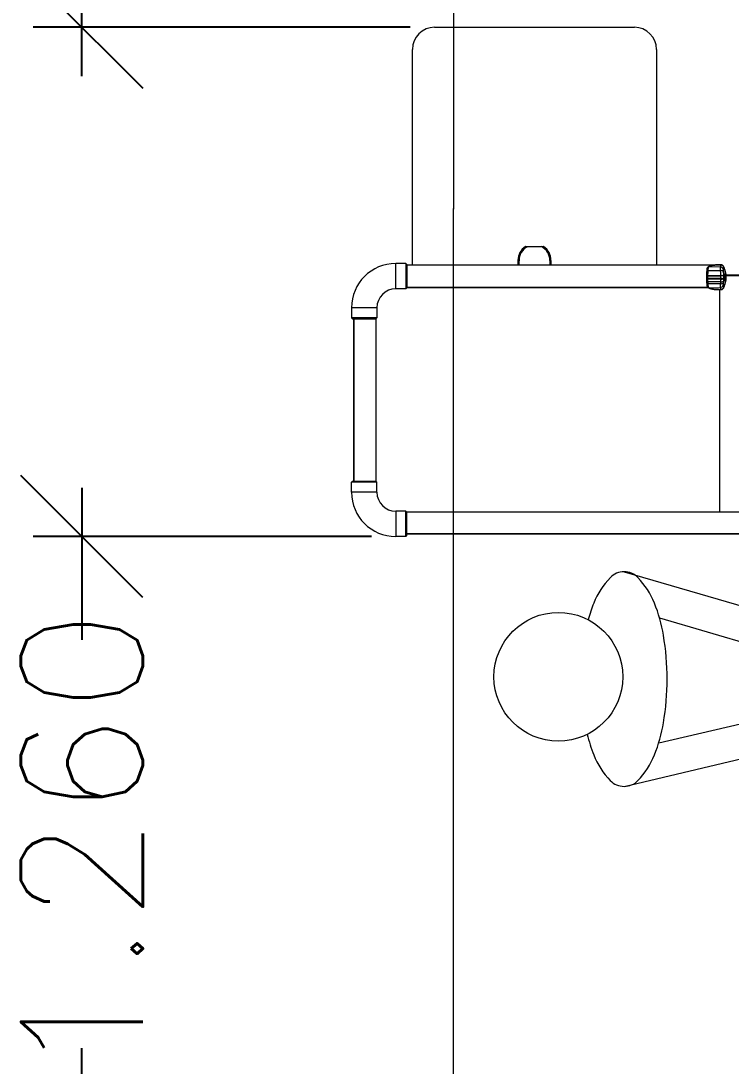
# Model space of a CAD drawing. Header units: inches. Extents: x 6 to 183294, y -48183 to 78918.
# Drawn here: x 149991 to 151447, y 47792 to 49934 of the extents above; entities that cross this region are included whole.
import ezdxf

# ---------------------------------------------------------------- set-up
doc = ezdxf.new("R2010")
doc.units = ezdxf.units.IN
doc.header["$MEASUREMENT"] = 0
doc.header["$PDMODE"] = 35
for name, color, linetype, lineweight in [('Aristas tangentes visibles(Kider)', 8, 'Continuous', 0), ('Aristas visibles(Kider)', 8, 'Continuous', 0), ('CASH COUNTERS', 8, 'Continuous', 0), ('DIM', 8, 'Continuous', 0), ('RACK', 8, 'Continuous', 0), ('SDA_DIM', 8, 'Continuous', 5)]:
    doc.layers.add(name, color=color, linetype=linetype, lineweight=lineweight)
doc.styles.get("Standard").update_dxf_attribs({"font": 'txt.shx'})
doc.dimstyles.new('1-10', dxfattribs={"dimscale": 0.15, "dimtxt": 2.5, "dimasz": 2.5, "dimexe": 1, "dimexo": 0.5, "dimgap": 0.09, "dimtad": 0, "dimdec": 3, "dimzin": 0, "dimdsep": 46, "dimtxsty": 'Standard', "dimblk": 'OBLIQUE', "dimcen": 2.5, "dimdle": 1, "dimadec": 0, "dimazin": 0, "dimtfac": 1, "dimtdec": 3, "dimtofl": 0, "dimtmove": 0, "dimatfit": 3, "dimfxl": 0, "dimtolj": 1, "dimtzin": 0, "dimarcsym": 0})
doc.dimstyles.new('SDA-100', dxfattribs={"dimtxt": 0.2, "dimasz": 0.18, "dimexe": 0.18, "dimexo": 0.0625, "dimgap": 0.015, "dimtad": 0, "dimzin": 0, "dimdsep": 46, "dimtxsty": 'Standard', "dimblk": 'ARCHTICK', "dimcen": 0.09, "dimclrd": 27, "dimclre": 27, "dimclrt": 21, "dimadec": 0, "dimazin": 0, "dimtfac": 1, "dimtofl": 0, "dimtmove": 1, "dimatfit": 3, "dimfxl": 0, "dimtolj": 1, "dimtzin": 0, "dimlwd": -1, "dimlwe": -1, "dimarcsym": 0})

# ---------------------------------------------------------------- blocks, each defined once
blk = doc.blocks.new('_ArchTick')
at = {"color": 0, "const_width": 0.15}
blk.add_lwpolyline([(-0.5, -0.5), (0.5, 0.5)], dxfattribs=at)
blk = doc.blocks.new('*D732')
at = {"layer": 'Defpoints', "color": 0}
for p in [(150834, 62308.3), (150878, 62308.3), (150894.3, 36790)]:
    blk.add_point(p, dxfattribs=at)
at = {"layer": 'SDA_DIM', "color": 27}
for p, q in [((150834.1, 62308.3), (150878.2, 62308.3)), ((150878, 62308.3), (150878, 49549.8)), ((150878, 36790), (150878, 49548.4)), ((150894.2, 36790), (150877.8, 36790))]:
    blk.add_line(p, q, dxfattribs=at)
at = {"layer": 'SDA_DIM', "color": 27, "xscale": 0.18, "yscale": 0.18, "zscale": 0.18}
for p, rotation in [((150878, 62308.3), 90), ((150878, 36790), 270)]:
    blk.add_blockref('_ArchTick', p, dxfattribs=dict(at, rotation=rotation))
at = {"layer": 'SDA_DIM', "color": 21, "insert": (150878, 49549.1), "char_height": 0.2, "attachment_point": 5, "rotation": 90}
blk.add_mtext('\\A1;25518.29', dxfattribs=at)
blk = doc.blocks.new('A$C4B460E29')
at = {"layer": 'Aristas tangentes visibles(Kider)', "color": 1}
for p, q in [((-1526.3, 2293.8), (-1526.3, 2294.7)), ((-1526.3, 2293.1), (-1526.3, 2293.8)), ((-1526.3, 2293.1), (-1526.3, 2293.1)), ((-1526.3, 2288.1), (-1526.3, 2293.1)), ((-1526.3, 2282.9), (-1526.3, 2288.1)), ((-1526.3, 2248), (-1526.3, 2282.9)), ((-1148.2, 2248), (-1148.2, 2282.9)), ((-1526.3, 2242.9), (-1526.3, 2248)), ((-1148.2, 2242.9), (-1148.2, 2248)), ((-1616.1, 2204), (-1617, 2204)), ((-1615.4, 2204), (-1616.1, 2204)), ((-1615.4, 2204), (-1615.4, 2204)), ((-1610.3, 2204), (-1615.4, 2204)), ((-1605.1, 2204), (-1610.3, 2204)), ((-1570.3, 2204), (-1605.1, 2204)), ((-1565.1, 2204), (-1570.3, 2204)), ((-1109.4, 2204), (-1104.2, 2204)), ((-1104.2, 2204), (-1069.4, 2204)), ((-1069.4, 2204), (-1064.2, 2204)), ((-1064.2, 2204), (-1059.1, 2204)), ((-1059.1, 2204), (-1058.4, 2204)), ((-1059.1, 2204), (-1059.1, 2204)), ((-1058.4, 2204), (-1057.5, 2204)), ((-1060.5, 1953), (-1051.1, 1953)), ((-1051.1, 1886.4), (-1060.5, 1886.4)), ((-1051.1, 1886.4), (-1051.1, 1888.2)), ((-1051.1, 1885.9), (-1051.1, 1886.4))]:
    blk.add_line(p, q, dxfattribs=at)
at = {"layer": 'Aristas tangentes visibles(Kider)', "color": 3}
for p, q in [((-1148.2, 2293.8), (-1148.2, 2294.7)), ((-1148.2, 2293.1), (-1148.2, 2293.8)), ((-1148.2, 2293.1), (-1148.2, 2293.1)), ((-1148.2, 2288.1), (-1148.2, 2293.1)), ((-1148.2, 2282.9), (-1148.2, 2288.1))]:
    blk.add_line(p, q, dxfattribs=at)
at = {"layer": 'Aristas tangentes visibles(Kider)', "color": 92, "true_color": 0x00db00}
for p, q in [((-1170.8, 2289.7), (-1503.7, 2289.7)), ((-1170.8, 2244.9), (-1503.7, 2244.9)), ((-1612, 1021.1), (-1612, 2181.4)), ((-1567.1, 1021.1), (-1567.1, 2181.4)), ((-1106.3, 2181.4), (-1106.3, 1564.3)), ((-1099, 1538.8), (-1099.2, 1564.3)), ((-1095, 1538.6), (-1095.1, 1564.3)), ((-1093.5, 1564.3), (-1089.4, 1564.3)), ((-1089.4, 1564.3), (-1089.3, 1540.4)), ((-1089.3, 1564.3), (-1089.4, 1564.3)), ((-1088.4, 1564.3), (-1083, 1564.3)), ((-1082, 1564.3), (-1082.1, 1564.3)), ((-1082, 1564.3), (-1082.1, 1540.4)), ((-1082, 1564.3), (-1077.8, 1564.3)), ((-1078.3, 1566.2), (-1078.3, 1566.2)), ((-1071.8, 1564.3), (-1072, 1538.9)), ((-1107.1, 1562.7), (-1106.7, 1538.8)), ((-1064.8, 1538.8), (-1064.4, 1562.7)), ((-1567, 1539.7), (-1111.1, 1539.7)), ((-1089.3, 1540.4), (-1089.3, 1538.4)), ((-1089.3, 1540.4), (-1089.3, 1540.4)), ((-1082.5, 1030.2), (-1082.5, 1528.8)), ((-1082.1, 1540.4), (-1082.1, 1540.4)), ((-1082.1, 1540.4), (-1082.1, 1538.4)), ((-1082.1, 1536.7), (-1082.1, 1536.7)), ((-1082.1, 1536.3), (-1082.1, 1536.3))]:
    blk.add_line(p, q, dxfattribs=at)
at = {"layer": 'Aristas tangentes visibles(Kider)', "color": 92, "true_color": 0x00db00, "flags": 128}
for points in [[(-1099.2, 1564.3), (-1099.7, 1564.3), (-1100.3, 1564.3), (-1100.7, 1564.2), (-1101.2, 1564.2), (-1101.6, 1564.2), (-1102, 1564.2), (-1102.4, 1564.1), (-1102.8, 1564.1), (-1103.2, 1564.1), (-1103.5, 1564), (-1103.9, 1564), (-1104.2, 1563.9), (-1104.5, 1563.8), (-1104.8, 1563.8), (-1105.1, 1563.7), (-1105.4, 1563.6), (-1105.6, 1563.6), (-1105.8, 1563.5), (-1106.1, 1563.4), (-1106.3, 1563.3), (-1106.5, 1563.2), (-1106.7, 1563), (-1106.9, 1562.9), (-1107.1, 1562.7)], [(-1095.1, 1564.3), (-1095.3, 1564.3), (-1095.5, 1564.3), (-1095.6, 1564.3), (-1095.8, 1564.3), (-1096, 1564.3), (-1096.2, 1564.3), (-1096.3, 1564.3), (-1096.5, 1564.3), (-1096.7, 1564.3), (-1096.9, 1564.3), (-1097, 1564.3), (-1097.2, 1564.3), (-1097.4, 1564.3), (-1097.5, 1564.3), (-1097.7, 1564.3), (-1097.9, 1564.3), (-1098, 1564.3), (-1098.2, 1564.3), (-1098.4, 1564.3), (-1098.5, 1564.3), (-1098.7, 1564.3), (-1098.9, 1564.3), (-1099, 1564.3), (-1099.2, 1564.3)], [(-1093.5, 1564.3), (-1093.5, 1564.3), (-1093.6, 1564.3), (-1093.7, 1564.3), (-1093.7, 1564.3), (-1093.8, 1564.3), (-1093.9, 1564.3), (-1093.9, 1564.3), (-1094, 1564.3), (-1094.1, 1564.3), (-1094.2, 1564.3), (-1094.2, 1564.3), (-1094.3, 1564.3), (-1094.4, 1564.3), (-1094.4, 1564.3), (-1094.5, 1564.3), (-1094.6, 1564.3), (-1094.6, 1564.3), (-1094.7, 1564.3), (-1094.8, 1564.3), (-1094.8, 1564.3), (-1094.9, 1564.3), (-1095, 1564.3), (-1095.1, 1564.3), (-1095.1, 1564.3)], [(-1071.8, 1564.3), (-1072, 1564.3), (-1072.2, 1564.3), (-1072.5, 1564.3), (-1072.7, 1564.3), (-1073, 1564.3), (-1073.2, 1564.3), (-1073.5, 1564.3), (-1073.7, 1564.3), (-1074, 1564.3), (-1074.2, 1564.3), (-1074.5, 1564.3), (-1074.7, 1564.3), (-1075, 1564.3), (-1075.2, 1564.3), (-1075.5, 1564.3), (-1075.8, 1564.3), (-1076, 1564.3), (-1076.3, 1564.3), (-1076.5, 1564.3), (-1076.8, 1564.3), (-1077, 1564.3), (-1077.3, 1564.3), (-1077.6, 1564.3), (-1077.8, 1564.3)], [(-1064.4, 1562.7), (-1064.5, 1562.9), (-1064.7, 1563), (-1064.9, 1563.2), (-1065.1, 1563.3), (-1065.3, 1563.4), (-1065.5, 1563.4), (-1065.7, 1563.5), (-1065.9, 1563.6), (-1066.2, 1563.7), (-1066.5, 1563.7), (-1066.7, 1563.8), (-1067, 1563.9), (-1067.4, 1563.9), (-1067.7, 1564), (-1068, 1564), (-1068.4, 1564.1), (-1068.7, 1564.1), (-1069.1, 1564.1), (-1069.5, 1564.2), (-1069.9, 1564.2), (-1070.3, 1564.2), (-1070.8, 1564.2), (-1071.3, 1564.3), (-1071.8, 1564.3)], [(-1111, 1545.2), (-1111, 1544.9), (-1111, 1544.6), (-1111, 1544.3), (-1111.1, 1544), (-1111.1, 1543.7), (-1111.1, 1543.4), (-1111.1, 1543.1), (-1111.1, 1542.8), (-1111.1, 1542.5), (-1111.1, 1542.2), (-1111.1, 1541.9), (-1111.1, 1541.6), (-1111.1, 1541.3), (-1111.1, 1541), (-1111.1, 1540.7), (-1111.1, 1540.3), (-1111.1, 1540), (-1111.1, 1539.7), (-1111.1, 1539.4), (-1111.1, 1539.1), (-1111.1, 1538.8), (-1111.1, 1538.5), (-1111.1, 1538.2), (-1111.1, 1537.8)], [(-1107.1, 1562.7), (-1107.4, 1562.3), (-1107.7, 1561.8), (-1108, 1561.4), (-1108.2, 1560.8), (-1108.5, 1560.3), (-1108.7, 1559.7), (-1108.9, 1559), (-1109.2, 1558.4), (-1109.3, 1557.7), (-1109.5, 1557), (-1109.7, 1556.3), (-1109.8, 1555.7), (-1110, 1555), (-1110.1, 1554.2), (-1110.2, 1553.5), (-1110.3, 1552.7), (-1110.4, 1551.9), (-1110.5, 1551.1), (-1110.6, 1550.2), (-1110.7, 1549.3), (-1110.8, 1548.4), (-1110.9, 1547.4), (-1110.9, 1546.3), (-1111, 1545.2)], [(-1060.4, 1545.2), (-1060.5, 1546.3), (-1060.5, 1547.4), (-1060.6, 1548.4), (-1060.7, 1549.3), (-1060.8, 1550.2), (-1060.9, 1551.1), (-1061, 1551.9), (-1061.1, 1552.7), (-1061.2, 1553.5), (-1061.3, 1554.3), (-1061.5, 1555), (-1061.6, 1555.7), (-1061.8, 1556.4), (-1061.9, 1557.1), (-1062.1, 1557.7), (-1062.3, 1558.4), (-1062.5, 1559.1), (-1062.7, 1559.7), (-1062.9, 1560.3), (-1063.2, 1560.8), (-1063.5, 1561.4), (-1063.7, 1561.8), (-1064, 1562.3), (-1064.4, 1562.7)], [(-1060.3, 1537.8), (-1060.3, 1538.2), (-1060.3, 1538.5), (-1060.3, 1538.8), (-1060.3, 1539.1), (-1060.3, 1539.4), (-1060.3, 1539.7), (-1060.3, 1540), (-1060.3, 1540.3), (-1060.3, 1540.7), (-1060.3, 1541), (-1060.3, 1541.3), (-1060.3, 1541.6), (-1060.3, 1541.9), (-1060.3, 1542.2), (-1060.3, 1542.5), (-1060.3, 1542.8), (-1060.3, 1543.1), (-1060.3, 1543.4), (-1060.3, 1543.7), (-1060.4, 1544), (-1060.4, 1544.3), (-1060.4, 1544.6), (-1060.4, 1544.9), (-1060.4, 1545.2)], [(-1106.7, 1538.8), (-1106.9, 1538.8), (-1107.1, 1538.7), (-1107.3, 1538.6), (-1107.5, 1538.6), (-1107.7, 1538.5), (-1107.9, 1538.5), (-1108.1, 1538.4), (-1108.2, 1538.4), (-1108.4, 1538.3), (-1108.6, 1538.3), (-1108.8, 1538.3), (-1109, 1538.2), (-1109.2, 1538.2), (-1109.4, 1538.1), (-1109.6, 1538.1), (-1109.8, 1538.1), (-1109.9, 1538), (-1110.1, 1538), (-1110.3, 1538), (-1110.5, 1537.9), (-1110.6, 1537.9), (-1110.8, 1537.9), (-1111, 1537.9), (-1111.1, 1537.8)], [(-1111.1, 1537), (-1111, 1536.8), (-1111, 1536.5), (-1110.9, 1536.2), (-1110.8, 1536), (-1110.7, 1535.7), (-1110.6, 1535.5), (-1110.5, 1535.2), (-1110.4, 1535), (-1110.3, 1534.8), (-1110.1, 1534.6), (-1110, 1534.3), (-1109.8, 1534.1), (-1109.7, 1533.9), (-1109.5, 1533.7), (-1109.3, 1533.5), (-1109.1, 1533.3), (-1108.9, 1533.1), (-1108.7, 1533), (-1108.5, 1532.8), (-1108.3, 1532.7), (-1108, 1532.5), (-1107.8, 1532.4), (-1107.6, 1532.3), (-1107.3, 1532.2)], [(-1102, 1532.8), (-1102.2, 1532.8), (-1102.5, 1532.7), (-1102.7, 1532.7), (-1102.9, 1532.6), (-1103.2, 1532.6), (-1103.4, 1532.6), (-1103.6, 1532.5), (-1103.9, 1532.5), (-1104.1, 1532.4), (-1104.3, 1532.4), (-1104.6, 1532.4), (-1104.8, 1532.4), (-1105, 1532.3), (-1105.3, 1532.3), (-1105.5, 1532.3), (-1105.7, 1532.3), (-1105.9, 1532.3), (-1106.1, 1532.2), (-1106.3, 1532.2), (-1106.5, 1532.2), (-1106.7, 1532.2), (-1106.9, 1532.2), (-1107.1, 1532.2), (-1107.3, 1532.2)], [(-1107.3, 1532.2), (-1105, 1531.2), (-1102.8, 1530.4), (-1100.6, 1529.6), (-1098.6, 1529), (-1096.7, 1528.6), (-1095, 1528.2), (-1093.4, 1527.9), (-1091.8, 1527.7), (-1090.3, 1527.5), (-1088.8, 1527.4), (-1087.2, 1527.3), (-1085.7, 1527.2), (-1084.1, 1527.3), (-1082.5, 1527.4), (-1081, 1527.5), (-1079.5, 1527.7), (-1078, 1527.9), (-1076.4, 1528.2), (-1074.6, 1528.6), (-1072.7, 1529.1), (-1070.7, 1529.7), (-1068.6, 1530.4), (-1066.4, 1531.2), (-1064.1, 1532.2)], [(-1099, 1538.8), (-1099.5, 1538.9), (-1100, 1538.9), (-1100.4, 1538.9), (-1100.9, 1538.9), (-1101.3, 1538.9), (-1101.7, 1538.9), (-1102.1, 1538.9), (-1102.5, 1538.9), (-1102.8, 1539), (-1103.2, 1539), (-1103.5, 1539), (-1103.8, 1539), (-1104.1, 1539), (-1104.4, 1539), (-1104.7, 1539), (-1105, 1538.9), (-1105.2, 1538.9), (-1105.5, 1538.9), (-1105.7, 1538.9), (-1105.9, 1538.9), (-1106.1, 1538.9), (-1106.3, 1538.9), (-1106.5, 1538.8), (-1106.7, 1538.8)], [(-1097.6, 1532.8), (-1097.8, 1532.8), (-1098.1, 1532.9), (-1098.3, 1532.9), (-1098.6, 1532.9), (-1098.8, 1532.9), (-1099.1, 1532.9), (-1099.3, 1532.9), (-1099.5, 1532.9), (-1099.7, 1532.9), (-1099.9, 1532.9), (-1100.1, 1532.9), (-1100.3, 1532.9), (-1100.4, 1532.9), (-1100.6, 1532.9), (-1100.8, 1532.9), (-1100.9, 1532.9), (-1101.1, 1532.9), (-1101.2, 1532.9), (-1101.4, 1532.9), (-1101.5, 1532.9), (-1101.6, 1532.9), (-1101.8, 1532.9), (-1101.9, 1532.8), (-1102, 1532.8)], [(-1095, 1538.6), (-1095.2, 1538.6), (-1095.3, 1538.6), (-1095.5, 1538.6), (-1095.6, 1538.6), (-1095.8, 1538.6), (-1096, 1538.6), (-1096.1, 1538.7), (-1096.3, 1538.7), (-1096.5, 1538.7), (-1096.6, 1538.7), (-1096.8, 1538.7), (-1097, 1538.7), (-1097.1, 1538.7), (-1097.3, 1538.7), (-1097.5, 1538.7), (-1097.7, 1538.7), (-1097.8, 1538.8), (-1098, 1538.8), (-1098.2, 1538.8), (-1098.3, 1538.8), (-1098.5, 1538.8), (-1098.7, 1538.8), (-1098.9, 1538.8), (-1099, 1538.8)], [(-1093.9, 1532.6), (-1094.1, 1532.6), (-1094.2, 1532.6), (-1094.4, 1532.6), (-1094.5, 1532.6), (-1094.7, 1532.6), (-1094.8, 1532.6), (-1095, 1532.6), (-1095.1, 1532.6), (-1095.3, 1532.7), (-1095.4, 1532.7), (-1095.6, 1532.7), (-1095.7, 1532.7), (-1095.9, 1532.7), (-1096, 1532.7), (-1096.2, 1532.7), (-1096.3, 1532.7), (-1096.5, 1532.7), (-1096.6, 1532.8), (-1096.8, 1532.8), (-1096.9, 1532.8), (-1097.1, 1532.8), (-1097.2, 1532.8), (-1097.4, 1532.8), (-1097.6, 1532.8)], [(-1089.3, 1538.4), (-1089.6, 1538.4), (-1089.8, 1538.4), (-1090.1, 1538.4), (-1090.3, 1538.4), (-1090.5, 1538.4), (-1090.8, 1538.4), (-1091, 1538.4), (-1091.2, 1538.4), (-1091.5, 1538.4), (-1091.7, 1538.4), (-1092, 1538.5), (-1092.2, 1538.5), (-1092.4, 1538.5), (-1092.7, 1538.5), (-1092.9, 1538.5), (-1093.1, 1538.5), (-1093.4, 1538.5), (-1093.6, 1538.5), (-1093.8, 1538.5), (-1094.1, 1538.5), (-1094.3, 1538.6), (-1094.5, 1538.6), (-1094.8, 1538.6), (-1095, 1538.6)], [(-1088.9, 1532.3), (-1089.2, 1532.4), (-1089.4, 1532.4), (-1089.6, 1532.4), (-1089.8, 1532.4), (-1090, 1532.4), (-1090.2, 1532.4), (-1090.4, 1532.4), (-1090.6, 1532.4), (-1090.8, 1532.4), (-1091.1, 1532.4), (-1091.3, 1532.4), (-1091.5, 1532.4), (-1091.7, 1532.4), (-1091.9, 1532.5), (-1092.1, 1532.5), (-1092.3, 1532.5), (-1092.5, 1532.5), (-1092.7, 1532.5), (-1092.9, 1532.5), (-1093.1, 1532.5), (-1093.3, 1532.5), (-1093.5, 1532.5), (-1093.7, 1532.6), (-1093.9, 1532.6)], [(-1092.9, 1529.3), (-1092.9, 1529.4), (-1092.7, 1529.5), (-1092.4, 1529.7), (-1092, 1529.7), (-1091.5, 1529.8), (-1091, 1529.9), (-1090.3, 1529.9), (-1089.5, 1530), (-1088.7, 1530), (-1087.7, 1530), (-1086.7, 1530.1), (-1085.7, 1530.1), (-1084.7, 1530.1), (-1083.7, 1530), (-1082.8, 1530), (-1081.9, 1530), (-1081.1, 1529.9), (-1080.4, 1529.9), (-1079.9, 1529.8), (-1079.4, 1529.7), (-1079, 1529.7), (-1078.8, 1529.5), (-1078.6, 1529.4), (-1078.5, 1529.3)], [(-1078.5, 1529.3), (-1078.6, 1529.1), (-1078.7, 1528.9), (-1079.1, 1528.7), (-1079.5, 1528.5), (-1080.1, 1528.3), (-1080.7, 1528.2), (-1081.5, 1528), (-1082.3, 1527.9), (-1083.1, 1527.7), (-1084, 1527.7), (-1084.8, 1527.6), (-1085.7, 1527.6), (-1086.6, 1527.6), (-1087.4, 1527.7), (-1088.3, 1527.7), (-1089.1, 1527.9), (-1090, 1528), (-1090.7, 1528.2), (-1091.4, 1528.3), (-1091.9, 1528.5), (-1092.4, 1528.7), (-1092.7, 1528.9), (-1092.9, 1529.1), (-1092.9, 1529.3)], [(-1080.1, 1529.8), (-1080.4, 1529.7), (-1080.7, 1529.5), (-1081.1, 1529.4), (-1081.5, 1529.2), (-1082, 1529.1), (-1082.5, 1529), (-1083, 1528.9), (-1083.5, 1528.8), (-1084.1, 1528.7), (-1084.6, 1528.7), (-1085.2, 1528.7), (-1085.7, 1528.7), (-1086.3, 1528.7), (-1086.8, 1528.7), (-1087.4, 1528.7), (-1087.9, 1528.8), (-1088.4, 1528.9), (-1089, 1529), (-1089.5, 1529.1), (-1089.9, 1529.2), (-1090.3, 1529.4), (-1090.7, 1529.5), (-1091, 1529.7), (-1091.3, 1529.8)], [(-1083, 1538.4), (-1083.2, 1538.4), (-1083.4, 1538.4), (-1083.7, 1538.4), (-1083.9, 1538.4), (-1084.1, 1538.4), (-1084.3, 1538.3), (-1084.6, 1538.3), (-1084.8, 1538.3), (-1085, 1538.3), (-1085.3, 1538.3), (-1085.5, 1538.3), (-1085.7, 1538.3), (-1085.9, 1538.3), (-1086.2, 1538.3), (-1086.4, 1538.3), (-1086.6, 1538.3), (-1086.8, 1538.3), (-1087.1, 1538.3), (-1087.3, 1538.3), (-1087.5, 1538.4), (-1087.7, 1538.4), (-1088, 1538.4), (-1088.2, 1538.4), (-1088.4, 1538.4)], [(-1083.3, 1532.3), (-1083.5, 1532.3), (-1083.7, 1532.3), (-1083.9, 1532.3), (-1084.1, 1532.3), (-1084.3, 1532.3), (-1084.5, 1532.3), (-1084.7, 1532.3), (-1084.9, 1532.3), (-1085.1, 1532.3), (-1085.3, 1532.3), (-1085.5, 1532.3), (-1085.7, 1532.3), (-1085.9, 1532.3), (-1086.1, 1532.3), (-1086.3, 1532.3), (-1086.5, 1532.3), (-1086.7, 1532.3), (-1086.9, 1532.3), (-1087.1, 1532.3), (-1087.3, 1532.3), (-1087.5, 1532.3), (-1087.7, 1532.3), (-1087.9, 1532.3), (-1088.1, 1532.3)], [(-1083.3, 1532.3), (-1083.2, 1532.4), (-1083.2, 1532.4), (-1083.2, 1532.5), (-1083.2, 1532.6), (-1083.2, 1532.7), (-1083.2, 1532.7), (-1083.2, 1532.8), (-1083.1, 1532.9), (-1083.1, 1533), (-1083.1, 1533.1), (-1083.1, 1533.2), (-1083.1, 1533.4), (-1083.1, 1533.5), (-1083.1, 1533.6), (-1083.1, 1533.7), (-1083.1, 1533.9), (-1083, 1534), (-1083, 1534.2), (-1083, 1534.3), (-1083, 1534.5), (-1083, 1534.6), (-1083, 1534.8), (-1083, 1534.9), (-1083, 1535.1)], [(-1082.5, 1532.3), (-1082.5, 1532.3), (-1082.5, 1532.3), (-1082.5, 1532.3), (-1082.6, 1532.3), (-1082.6, 1532.3), (-1082.6, 1532.3), (-1082.7, 1532.3), (-1082.7, 1532.3), (-1082.7, 1532.3), (-1082.8, 1532.3), (-1082.8, 1532.3), (-1082.8, 1532.3), (-1082.9, 1532.3), (-1082.9, 1532.3), (-1082.9, 1532.3), (-1083, 1532.3), (-1083, 1532.3), (-1083, 1532.3), (-1083.1, 1532.3), (-1083.1, 1532.3), (-1083.2, 1532.3), (-1083.2, 1532.3), (-1083.2, 1532.3), (-1083.3, 1532.3)], [(-1082.1, 1535.3), (-1082.1, 1535.1), (-1082.1, 1534.9), (-1082.1, 1534.8), (-1082.1, 1534.6), (-1082.1, 1534.4), (-1082.1, 1534.3), (-1082.2, 1534.1), (-1082.2, 1534), (-1082.2, 1533.8), (-1082.2, 1533.7), (-1082.2, 1533.6), (-1082.2, 1533.4), (-1082.2, 1533.3), (-1082.3, 1533.2), (-1082.3, 1533.1), (-1082.3, 1533), (-1082.3, 1532.9), (-1082.3, 1532.8), (-1082.4, 1532.7), (-1082.4, 1532.6), (-1082.4, 1532.5), (-1082.4, 1532.5), (-1082.4, 1532.4), (-1082.5, 1532.3)], [(-1073.6, 1532.8), (-1073.9, 1532.8), (-1074.3, 1532.8), (-1074.6, 1532.8), (-1074.9, 1532.8), (-1075.3, 1532.7), (-1075.6, 1532.7), (-1075.9, 1532.7), (-1076.2, 1532.7), (-1076.5, 1532.6), (-1076.9, 1532.6), (-1077.2, 1532.6), (-1077.5, 1532.6), (-1077.9, 1532.6), (-1078.2, 1532.5), (-1078.6, 1532.5), (-1079, 1532.5), (-1079.4, 1532.5), (-1079.8, 1532.5), (-1080.2, 1532.4), (-1080.6, 1532.4), (-1081, 1532.4), (-1081.5, 1532.4), (-1082, 1532.4), (-1082.5, 1532.3)], [(-1072, 1538.9), (-1072.3, 1538.8), (-1072.7, 1538.8), (-1073.1, 1538.8), (-1073.5, 1538.8), (-1073.9, 1538.7), (-1074.3, 1538.7), (-1074.6, 1538.7), (-1075, 1538.7), (-1075.4, 1538.7), (-1075.8, 1538.6), (-1076.1, 1538.6), (-1076.5, 1538.6), (-1076.9, 1538.6), (-1077.3, 1538.6), (-1077.7, 1538.5), (-1078.2, 1538.5), (-1078.6, 1538.5), (-1079, 1538.5), (-1079.5, 1538.5), (-1080, 1538.4), (-1080.5, 1538.4), (-1081, 1538.4), (-1081.5, 1538.4), (-1082.1, 1538.4)], [(-1082.1, 1538.4), (-1082.1, 1538.3), (-1082.1, 1538.1), (-1082.1, 1538), (-1082.1, 1537.9), (-1082.1, 1537.8), (-1082.1, 1537.6), (-1082.1, 1537.5), (-1082.1, 1537.4), (-1082.1, 1537.3), (-1082.1, 1537.2), (-1082.1, 1537), (-1082.1, 1536.9), (-1082.1, 1536.8), (-1082.1, 1536.7), (-1082.1, 1536.6), (-1082.1, 1536.4), (-1082.1, 1536.3), (-1082.1, 1536.2), (-1082.1, 1536.1), (-1082.1, 1536), (-1082.1, 1535.9), (-1082.1, 1535.7), (-1082.1, 1535.6), (-1082.1, 1535.5)], [(-1069.4, 1532.8), (-1069.5, 1532.8), (-1069.7, 1532.9), (-1069.8, 1532.9), (-1069.9, 1532.9), (-1070, 1532.9), (-1070.2, 1532.9), (-1070.3, 1532.9), (-1070.4, 1532.9), (-1070.6, 1532.9), (-1070.7, 1532.9), (-1070.9, 1532.9), (-1071.1, 1532.9), (-1071.2, 1532.9), (-1071.4, 1532.9), (-1071.6, 1532.9), (-1071.8, 1532.9), (-1072, 1532.9), (-1072.2, 1532.9), (-1072.4, 1532.9), (-1072.6, 1532.9), (-1072.9, 1532.9), (-1073.1, 1532.9), (-1073.4, 1532.9), (-1073.6, 1532.8)], [(-1064.8, 1538.8), (-1064.9, 1538.8), (-1065.1, 1538.9), (-1065.3, 1538.9), (-1065.5, 1538.9), (-1065.7, 1538.9), (-1065.9, 1538.9), (-1066.1, 1538.9), (-1066.4, 1538.9), (-1066.6, 1538.9), (-1066.9, 1539), (-1067.2, 1539), (-1067.5, 1539), (-1067.8, 1539), (-1068.1, 1539), (-1068.4, 1539), (-1068.7, 1539), (-1069.1, 1538.9), (-1069.4, 1538.9), (-1069.8, 1538.9), (-1070.2, 1538.9), (-1070.6, 1538.9), (-1071.1, 1538.9), (-1071.5, 1538.9), (-1072, 1538.9)], [(-1064.1, 1532.2), (-1064.3, 1532.2), (-1064.5, 1532.2), (-1064.7, 1532.2), (-1064.9, 1532.2), (-1065.1, 1532.2), (-1065.3, 1532.2), (-1065.5, 1532.3), (-1065.7, 1532.3), (-1065.9, 1532.3), (-1066.2, 1532.3), (-1066.4, 1532.3), (-1066.6, 1532.4), (-1066.8, 1532.4), (-1067.1, 1532.4), (-1067.3, 1532.4), (-1067.5, 1532.5), (-1067.8, 1532.5), (-1068, 1532.6), (-1068.2, 1532.6), (-1068.5, 1532.6), (-1068.7, 1532.7), (-1069, 1532.7), (-1069.2, 1532.8), (-1069.4, 1532.8)], [(-1060.3, 1537.8), (-1060.5, 1537.9), (-1060.6, 1537.9), (-1060.8, 1537.9), (-1061, 1537.9), (-1061.1, 1538), (-1061.3, 1538), (-1061.5, 1538), (-1061.7, 1538.1), (-1061.8, 1538.1), (-1062, 1538.1), (-1062.2, 1538.2), (-1062.4, 1538.2), (-1062.6, 1538.3), (-1062.8, 1538.3), (-1063, 1538.3), (-1063.2, 1538.4), (-1063.4, 1538.4), (-1063.6, 1538.5), (-1063.8, 1538.5), (-1064, 1538.6), (-1064.2, 1538.6), (-1064.4, 1538.7), (-1064.6, 1538.8), (-1064.8, 1538.8)], [(-1064.1, 1532.2), (-1063.9, 1532.3), (-1063.6, 1532.4), (-1063.4, 1532.5), (-1063.2, 1532.7), (-1062.9, 1532.8), (-1062.7, 1533), (-1062.5, 1533.1), (-1062.3, 1533.3), (-1062.1, 1533.5), (-1061.9, 1533.7), (-1061.8, 1533.9), (-1061.6, 1534.1), (-1061.4, 1534.3), (-1061.3, 1534.6), (-1061.2, 1534.8), (-1061, 1535), (-1060.9, 1535.2), (-1060.8, 1535.5), (-1060.7, 1535.7), (-1060.6, 1536), (-1060.5, 1536.2), (-1060.5, 1536.5), (-1060.4, 1536.8), (-1060.4, 1537)]]:
    blk.add_lwpolyline(points, dxfattribs=at)
at = {"layer": 'Aristas tangentes visibles(Kider)', "color": 1}
for start, end in [(32.4845, 90), (270, 327.5155)]:
    blk.add_arc((-1051.1, 1919.7), 33.3, start, end, dxfattribs=at)
at = {"layer": 'Aristas tangentes visibles(Kider)', "color": 92, "true_color": 0x00db00}
for centre, major_axis, ratio, start_param, end_param in [((-1105.3, 1562.7), (-1.41, 1.14), 0.914336, 6.28312, 7.027827), ((-1098.5, 1564.3), (-0.05, 1.81), 0.403379, 0, 1.576998), ((-1094.6, 1564.4), (-0.01, 1.81), 0.296758, 6.282793, 7.870083), ((-1093, 1564.4), (0, 1.81), 0.244336, 0, 1.58825), ((-1089.2, 1564.4), (0, 1.81), 0.117349, 0.802181, 1.58825), ((-1089.2, 1564.4), (0, 1.81), 0.117349, 0, 0.274052), ((-1088.3, 1564.4), (0, 1.81), 0.088532, 0, 0.801964), ((-1083.1, 1564.4), (0, 1.81), 0.084379, 5.480797, 6.283185), ((-1082.2, 1564.4), (0, 1.81), 0.115215, 6.017806, 6.283182), ((-1082.2, 1564.4), (0, 1.81), 0.115215, 4.694936, 5.477337), ((-1078.3, 1564.4), (0, 1.81), 0.244336, 4.694936, 6.283185), ((-1072.6, 1564.3), (0.06, 1.81), 0.434398, 4.709426, 6.283185), ((-1066.1, 1562.7), (1.41, 1.14), 0.914336, 5.538544, 6.283243), ((-1109.2, 1545.2), (-1.81, 0.09), 0.363453, 6.283185, 6.472151), ((-1062.2, 1545.2), (1.81, 0.09), 0.363453, 6.094219, 6.283184), ((-1105.1, 1537.9), (0.19, -6.11), 0.994536, 4.698313, 4.833094), ((-1109.3, 1537.9), (-1.81, -0.03), 0.010638, 0.168074, 0.168098), ((-1109.3, 1537.3), (-1.79, -0.28), 0.01725, 6.113668, 6.283186), ((-1100.6, 1538.9), (-1.92, 6.05), 0.958395, 1.292265, 2.587635), ((-1096.5, 1538.9), (-0.54, -6.32), 0.400642, 4.763982, 6.063617), ((-1093.1, 1538.7), (-0.4, -6.33), 0.295167, 4.748329, 6.04567), ((-1092.8, 1530.3), (1.09, -0.02), 0.985886, 4.582454, 5.663028), ((-1088.6, 1538.5), (0.17, 6.34), 0.116848, 1.59138, 2.039164), ((-1088.6, 1538.5), (-0.17, -6.34), 0.116848, 5.242269, 6.036685), ((-1085.7, 1538.4), (-27.4, 0), 0.222603, 1.451105, 1.480815), ((-1087.9, 1538.5), (-0.13, -6.34), 0.088167, 5.178818, 6.036064), ((-1078.7, 1530.3), (-1.09, -0.02), 0.985886, 0.620106, 1.700746), ((-1074.7, 1539), (0.5, -6.33), 0.431881, 0.220608, 1.518917), ((-1070.9, 1538.9), (1.92, 6.05), 0.958396, 3.695503, 4.990886), ((-1066.4, 1537.9), (0.19, 6.11), 0.994536, 4.591692, 4.726502), ((-1062.1, 1537.3), (1.79, -0.28), 0.01725, 6.283184, 6.452744)]:
    blk.add_ellipse(centre, major_axis=major_axis, ratio=ratio, start_param=start_param, end_param=end_param, dxfattribs=at)
at = {"layer": 'Aristas visibles(Kider)', "color": 1}
for p, q in [((-1526.3, 2294.7), (-1505.5, 2294.7)), ((-1505.5, 2293.8), (-1505.5, 2294.7)), ((-1503.7, 2292.9), (-1505.5, 2294.7)), ((-1505.5, 2293.1), (-1505.5, 2293.8)), ((-1505.5, 2288.1), (-1505.5, 2293.1)), ((-1505.5, 2293.1), (-1505.5, 2293.1)), ((-1503.7, 2292.9), (-1503.7, 2244.7)), ((-1170.8, 2292.9), (-1170.8, 2244.7)), ((-1505.5, 2282.9), (-1505.5, 2288.1)), ((-1505.5, 2248), (-1505.5, 2282.9)), ((-1169, 2248), (-1169, 2282.9)), ((-1526.3, 2242.9), (-1505.5, 2242.9)), ((-1505.5, 2242.9), (-1505.5, 2248)), ((-1505.5, 2242.9), (-1503.7, 2244.7)), ((-1169, 2242.9), (-1170.8, 2244.7)), ((-1169, 2242.9), (-1169, 2248)), ((-1148.2, 2242.9), (-1169, 2242.9)), ((-1617, 2183.2), (-1617, 2204)), ((-1565.1, 2183.2), (-1565.1, 2204)), ((-1109.4, 2183.2), (-1109.4, 2204)), ((-1057.5, 2183.2), (-1057.5, 2204)), ((-1617, 2183.2), (-1616.1, 2183.2)), ((-1617, 2183.2), (-1615.2, 2181.4)), ((-1616.1, 2183.2), (-1615.4, 2183.2)), ((-1615.4, 2183.2), (-1615.4, 2183.2)), ((-1615.4, 2183.2), (-1610.3, 2183.2)), ((-1615.2, 2181.4), (-1567, 2181.4)), ((-1610.3, 2183.2), (-1605.1, 2183.2)), ((-1605.1, 2183.2), (-1570.3, 2183.2)), ((-1570.3, 2183.2), (-1565.1, 2183.2)), ((-1565.1, 2183.2), (-1567, 2181.4)), ((-1104.2, 2183.2), (-1109.4, 2183.2)), ((-1109.4, 2183.2), (-1107.5, 2181.4)), ((-1059.3, 2181.4), (-1107.5, 2181.4)), ((-1069.4, 2183.2), (-1104.2, 2183.2)), ((-1064.2, 2183.2), (-1069.4, 2183.2)), ((-1059.1, 2183.2), (-1064.2, 2183.2)), ((-1057.5, 2183.2), (-1059.3, 2181.4)), ((-1058.4, 2183.2), (-1059.1, 2183.2)), ((-1059.1, 2183.2), (-1059.1, 2183.2)), ((-1057.5, 2183.2), (-1058.4, 2183.2)), ((-1051.1, 1953.5), (-1060.5, 1953.5)), ((-1052, 1953), (-1060.5, 1953)), ((-1060.5, 1951.2), (-1052, 1951.2)), ((-1023, 1938.4), (-1023, 1901)), ((-1051.1, 1888.2), (-1060.5, 1888.2)), ((-1060.5, 1886.4), (-1051.1, 1886.4)), ((-1060.5, 1885.9), (-1051.1, 1885.9))]:
    blk.add_line(p, q, dxfattribs=at)
at = {"layer": 'Aristas visibles(Kider)', "color": 3}
for p, q in [((-1170.8, 2292.9), (-1169, 2294.7)), ((-1169, 2293.8), (-1169, 2294.7)), ((-1148.2, 2294.7), (-1169, 2294.7)), ((-1169, 2293.1), (-1169, 2293.8)), ((-1169, 2288.1), (-1169, 2293.1)), ((-1169, 2293.1), (-1169, 2293.1)), ((-1169, 2282.9), (-1169, 2288.1))]:
    blk.add_line(p, q, dxfattribs=at)
at = {"layer": 'Aristas visibles(Kider)', "color": 92, "true_color": 0x00db00}
for p, q in [((-1170.8, 2290.7), (-1503.7, 2290.7)), ((-1170.8, 2244.8), (-1503.7, 2244.8)), ((-1611.3, 1021.1), (-1611.3, 2181.4)), ((-1567, 1021.1), (-1567, 2181.4)), ((-1106.4, 2181.4), (-1106.4, 1564.2)), ((-1060.5, 2181.4), (-1060.5, 1546.6)), ((-1060.5, 2169.7), (-618.8, 2169.7)), ((-573.5, 2124.4), (-573.5, 1715)), ((-618.8, 1669.7), (-1060.5, 1669.7)), ((-1093, 1566.2), (-1089.2, 1566.2)), ((-1089.3, 1565.6), (-1089.3, 1566.1)), ((-1089.3, 1566.1), (-1089.2, 1566.1)), ((-1089.3, 1564.3), (-1089.3, 1565.6)), ((-1089.3, 1540.4), (-1089.3, 1564.3)), ((-1089.2, 1566.2), (-1088.3, 1566.2)), ((-1088.4, 1566.1), (-1088.4, 1565.6)), ((-1088.4, 1565.6), (-1088.4, 1564.3)), ((-1088.4, 1538.4), (-1088.4, 1564.3)), ((-1088.3, 1566.2), (-1083.1, 1566.2)), ((-1082.2, 1566.2), (-1083.1, 1566.2)), ((-1083, 1565.6), (-1083, 1566.1)), ((-1083, 1564.3), (-1083, 1565.6)), ((-1083, 1564.3), (-1083, 1538.4)), ((-1082.2, 1566.2), (-1078.3, 1566.2)), ((-1082.2, 1566.1), (-1082.1, 1566.1)), ((-1082.1, 1566.1), (-1082.1, 1565.6)), ((-1082.1, 1565.6), (-1082.1, 1564.3)), ((-1082.1, 1564.3), (-1082.1, 1540.4)), ((-1089.3, 1538.4), (-1089.3, 1540.4)), ((-1089.3, 1538.4), (-1089.3, 1535.6)), ((-1089.3, 1535.6), (-1089.3, 1535.3)), ((-1089.3, 1535.3), (-1089.3, 1535.3)), ((-1088.4, 1535.6), (-1088.4, 1538.4)), ((-1088.4, 1535.1), (-1088.4, 1535.6)), ((-1083, 1535.1), (-1083, 1538.4)), ((-1082.1, 1540.4), (-1082.1, 1538.4)), ((-1082.1, 1538.1), (-1082.1, 1538.1)), ((-1082.1, 1536.7), (-1082.1, 1536.7)), ((-1082.1, 1536.7), (-1082.1, 1536.7)), ((-1082.1, 1535.3), (-1082.1, 1535.5)), ((-1080.9, 1529.2), (-1080.9, 1033.4))]:
    blk.add_line(p, q, dxfattribs=at)
at = {"layer": 'Aristas visibles(Kider)', "color": 1, "flags": 128}
blk.add_lwpolyline([(-1059.1, 2183.2), (-1059.6, 2182.7), (-1060.1, 2182.3), (-1060.3, 2182), (-1060.4, 2181.9), (-1060.6, 2181.8), (-1060.6, 2181.7), (-1060.7, 2181.7), (-1060.7, 2181.6), (-1060.8, 2181.6)], dxfattribs=at)
at = {"layer": 'Aristas visibles(Kider)', "color": 92, "true_color": 0x00db00, "flags": 128}
for points in [[(-1111, 1545.3), (-1111, 1546.1), (-1110.9, 1546.9), (-1110.9, 1547.7), (-1110.8, 1548.4), (-1110.8, 1549.2), (-1110.7, 1549.9), (-1110.6, 1550.6), (-1110.6, 1551.3), (-1110.5, 1552), (-1110.4, 1552.7), (-1110.3, 1553.4), (-1110.2, 1554.1), (-1110.1, 1554.7), (-1110, 1555.3), (-1109.9, 1555.9), (-1109.7, 1556.5), (-1109.6, 1557.1), (-1109.5, 1557.7), (-1109.3, 1558.2), (-1109.2, 1558.8), (-1109, 1559.3), (-1108.8, 1559.8), (-1108.7, 1560.3), (-1108.5, 1560.7), (-1108.3, 1561.2), (-1108.1, 1561.6), (-1107.9, 1562), (-1107.7, 1562.5), (-1107.5, 1562.8), (-1107.2, 1563.2), (-1107, 1563.6), (-1106.7, 1563.9)], [(-1106.7, 1563.9), (-1106.4, 1564.2), (-1106, 1564.5), (-1105.7, 1564.8), (-1105.2, 1565), (-1104.8, 1565.2), (-1104.3, 1565.4), (-1103.9, 1565.6), (-1103.4, 1565.7), (-1102.8, 1565.8), (-1102.3, 1565.9), (-1101.7, 1565.9), (-1101.1, 1566), (-1100.5, 1566), (-1099.9, 1566.1), (-1099.2, 1566.1), (-1098.5, 1566.1)], [(-1098.5, 1566.1), (-1097.6, 1566.2), (-1096.6, 1566.2), (-1095.6, 1566.2), (-1094.6, 1566.2)], [(-1094.6, 1566.2), (-1093.8, 1566.2), (-1093, 1566.2)], [(-1089.2, 1566.1), (-1089.2, 1566.1), (-1089.2, 1566.1), (-1089.1, 1566.1), (-1089.1, 1566.1), (-1089.1, 1566.1), (-1089, 1566.1), (-1089, 1566.1), (-1089, 1566.1), (-1088.9, 1566.1), (-1088.9, 1566.1), (-1088.9, 1566.1), (-1088.8, 1566.1), (-1088.8, 1566.1), (-1088.8, 1566.1), (-1088.7, 1566.1), (-1088.7, 1566.1), (-1088.7, 1566.1), (-1088.6, 1566.1), (-1088.6, 1566.1), (-1088.6, 1566.1), (-1088.5, 1566.1), (-1088.5, 1566.1), (-1088.5, 1566.1), (-1088.4, 1566.1)], [(-1083, 1566.1), (-1083, 1566.1), (-1082.9, 1566.1), (-1082.9, 1566.1), (-1082.9, 1566.1), (-1082.8, 1566.1), (-1082.8, 1566.1), (-1082.7, 1566.1), (-1082.7, 1566.1), (-1082.7, 1566.1), (-1082.6, 1566.1), (-1082.6, 1566.1), (-1082.6, 1566.1), (-1082.5, 1566.1), (-1082.5, 1566.1), (-1082.5, 1566.1), (-1082.4, 1566.1), (-1082.4, 1566.1), (-1082.4, 1566.1), (-1082.3, 1566.1), (-1082.3, 1566.1), (-1082.3, 1566.1), (-1082.2, 1566.1), (-1082.2, 1566.1), (-1082.2, 1566.1)], [(-1078.3, 1566.2), (-1077.5, 1566.2), (-1076.8, 1566.2), (-1076.1, 1566.2), (-1075.3, 1566.2), (-1074.6, 1566.2), (-1073.9, 1566.2), (-1073.2, 1566.1), (-1072.5, 1566.1)], [(-1072.5, 1566.1), (-1071.9, 1566.1), (-1071.2, 1566.1), (-1070.6, 1566), (-1070, 1566), (-1069.5, 1565.9), (-1068.9, 1565.8), (-1068.4, 1565.8), (-1067.9, 1565.6), (-1067.4, 1565.5), (-1067, 1565.4), (-1066.5, 1565.2), (-1066.1, 1565), (-1065.7, 1564.8), (-1065.3, 1564.5), (-1065, 1564.2), (-1064.7, 1563.9)], [(-1064.7, 1563.9), (-1064.4, 1563.6), (-1064.2, 1563.2), (-1063.9, 1562.8), (-1063.7, 1562.4), (-1063.5, 1562), (-1063.3, 1561.6), (-1063.1, 1561.2), (-1062.9, 1560.7), (-1062.7, 1560.3), (-1062.6, 1559.8), (-1062.4, 1559.3), (-1062.2, 1558.8), (-1062.1, 1558.2), (-1062, 1557.7), (-1061.8, 1557.1), (-1061.7, 1556.5), (-1061.6, 1555.9), (-1061.4, 1555.3), (-1061.3, 1554.7), (-1061.2, 1554), (-1061.1, 1553.4), (-1061, 1552.7), (-1060.9, 1552), (-1060.9, 1551.3), (-1060.8, 1550.6), (-1060.7, 1549.9), (-1060.6, 1549.2), (-1060.6, 1548.4), (-1060.5, 1547.7), (-1060.5, 1546.9), (-1060.4, 1546.1), (-1060.4, 1545.3)], [(-1111.2, 1537.8), (-1111.2, 1538.8), (-1111.2, 1539.7), (-1111.2, 1540.7), (-1111.2, 1541.6), (-1111.1, 1542.6), (-1111.1, 1543.5), (-1111.1, 1544.4), (-1111, 1545.3)], [(-1060.4, 1545.3), (-1060.3, 1544.4), (-1060.3, 1543.5), (-1060.3, 1542.6), (-1060.3, 1541.6), (-1060.3, 1540.7), (-1060.2, 1539.7), (-1060.3, 1538.8), (-1060.3, 1537.8)], [(-1111.1, 1537), (-1111.1, 1537.4), (-1111.2, 1537.8)], [(-1107.3, 1532.2), (-1107.7, 1532.3), (-1108, 1532.5), (-1108.4, 1532.7), (-1108.7, 1533), (-1109, 1533.2), (-1109.3, 1533.5), (-1109.6, 1533.8), (-1109.8, 1534.1), (-1110.1, 1534.4), (-1110.3, 1534.8), (-1110.5, 1535.1), (-1110.6, 1535.5), (-1110.8, 1535.8), (-1110.9, 1536.2), (-1111, 1536.6), (-1111.1, 1537)], [(-1064.1, 1532.2), (-1065.4, 1531.6), (-1066.7, 1531.1), (-1068, 1530.6), (-1069.3, 1530.1), (-1070.6, 1529.7), (-1072, 1529.3), (-1073.3, 1528.9), (-1074.6, 1528.6), (-1076, 1528.3), (-1077.4, 1528), (-1078.7, 1527.8), (-1080.1, 1527.6), (-1081.5, 1527.4), (-1082.9, 1527.3), (-1084.3, 1527.3), (-1085.7, 1527.2), (-1087.1, 1527.3), (-1088.5, 1527.3), (-1089.9, 1527.4), (-1091.3, 1527.6), (-1092.7, 1527.8), (-1094, 1528), (-1095.4, 1528.3), (-1096.8, 1528.6), (-1098.1, 1528.9), (-1099.5, 1529.3), (-1100.8, 1529.7), (-1102.1, 1530.1), (-1103.4, 1530.6), (-1104.7, 1531.1), (-1106, 1531.6), (-1107.3, 1532.2)], [(-1079.4, 1529.6), (-1079.4, 1529.6), (-1079.4, 1529.7), (-1079.5, 1529.7), (-1079.6, 1529.7), (-1079.8, 1529.7), (-1080, 1529.8), (-1080.4, 1529.8), (-1080.7, 1529.9), (-1081.1, 1529.9), (-1081.5, 1529.9), (-1082, 1530), (-1082.5, 1530), (-1083, 1530), (-1083.5, 1530), (-1084, 1530), (-1084.6, 1530), (-1085.1, 1530), (-1085.7, 1530), (-1086.3, 1530), (-1086.8, 1530), (-1087.4, 1530), (-1087.9, 1530), (-1088.4, 1530), (-1088.9, 1530), (-1089.4, 1530), (-1089.9, 1529.9), (-1090.3, 1529.9), (-1090.7, 1529.9), (-1091.1, 1529.8), (-1091.4, 1529.8), (-1091.6, 1529.7), (-1091.8, 1529.7), (-1091.9, 1529.7), (-1092, 1529.7), (-1092, 1529.6), (-1092, 1529.6)], [(-1088.4, 1535.1), (-1088.5, 1535.1), (-1088.5, 1535.1), (-1088.5, 1535.1), (-1088.6, 1535.2), (-1088.6, 1535.2), (-1088.7, 1535.2), (-1088.7, 1535.2), (-1088.7, 1535.2), (-1088.8, 1535.2), (-1088.8, 1535.2), (-1088.8, 1535.2), (-1088.9, 1535.2), (-1088.9, 1535.2), (-1089, 1535.2), (-1089, 1535.2), (-1089, 1535.2), (-1089.1, 1535.2), (-1089.1, 1535.3), (-1089.1, 1535.3), (-1089.2, 1535.3), (-1089.2, 1535.3), (-1089.2, 1535.3), (-1089.3, 1535.3), (-1089.3, 1535.3)], [(-1082.1, 1535.3), (-1082.1, 1535.3), (-1082.2, 1535.3), (-1082.2, 1535.3), (-1082.2, 1535.3), (-1082.3, 1535.2), (-1082.3, 1535.2), (-1082.3, 1535.2), (-1082.4, 1535.2), (-1082.4, 1535.2), (-1082.5, 1535.2), (-1082.5, 1535.2), (-1082.5, 1535.2), (-1082.6, 1535.2), (-1082.6, 1535.2), (-1082.6, 1535.2), (-1082.7, 1535.2), (-1082.7, 1535.2), (-1082.8, 1535.2), (-1082.8, 1535.1), (-1082.8, 1535.1), (-1082.9, 1535.1), (-1082.9, 1535.1), (-1082.9, 1535.1), (-1083, 1535.1)], [(-1082.1, 1538.4), (-1082.1, 1538.3), (-1082.1, 1538.1), (-1082.1, 1538), (-1082.1, 1537.9), (-1082.1, 1537.8), (-1082.1, 1537.6), (-1082.1, 1537.5), (-1082.1, 1537.4), (-1082.1, 1537.3), (-1082.1, 1537.2), (-1082.1, 1537), (-1082.1, 1536.9), (-1082.1, 1536.8), (-1082.1, 1536.7), (-1082.1, 1536.6), (-1082.1, 1536.4), (-1082.1, 1536.3), (-1082.1, 1536.2), (-1082.1, 1536.1), (-1082.1, 1536), (-1082.1, 1535.9), (-1082.1, 1535.7), (-1082.1, 1535.6), (-1082.1, 1535.5)], [(-1060.3, 1537), (-1060.4, 1536.6), (-1060.5, 1536.2), (-1060.6, 1535.8), (-1060.8, 1535.5), (-1060.9, 1535.1), (-1061.1, 1534.8), (-1061.4, 1534.4), (-1061.6, 1534.1), (-1061.8, 1533.8), (-1062.1, 1533.5), (-1062.4, 1533.2), (-1062.7, 1533), (-1063, 1532.7), (-1063.4, 1532.5), (-1063.7, 1532.3), (-1064.1, 1532.2)], [(-1060.3, 1537.8), (-1060.3, 1537.4), (-1060.3, 1537)]]:
    blk.add_lwpolyline(points, dxfattribs=at)
at = {"layer": 'Aristas visibles(Kider)', "color": 1}
for centre, radius, start, end in [((-1526.3, 2204), 90.7, 90, 180), ((-1148.2, 2204), 90.7, 0, 90), ((-1526.3, 2204), 38.8, 90, 180), ((-1148.2, 2204), 38.8, 0, 90), ((-1051.2, 1919.7), 31.5, 26.8845, 91.5899), ((-1051.1, 1919.7), 33.8, 33.6731, 90), ((-1051.1, 1919.7), 33.3, 32.4845, 90), ((-1051.1, 1919.7), 31.5, 270, 333.1365), ((-1051.1, 1919.7), 33.3, 270, 327.5155), ((-1051.1, 1919.7), 33.8, 270, 326.3269)]:
    blk.add_arc(centre, radius, start, end, dxfattribs=at)
at = {"layer": 'Aristas visibles(Kider)', "color": 92, "true_color": 0x00db00}
for centre, start, end in [((-618.8, 2124.4), 0, 90), ((-618.8, 1715), 270, 0)]:
    blk.add_arc(centre, 45.3, start, end, dxfattribs=at)
blk = doc.blocks.new('CLCAROU0')
at = {"layer": 'RACK', "color": 6}
for p, q in [((0, 25.5), (-84, 17.5)), ((0, 25.5), (0, -25.5)), ((30.04, 19.79), (0.52, 12.84)), ((-84, 17.5), (-84, -17.5)), ((-63.2, 15.09), (-75.68, 15.09)), ((-75.68, 15.09), (-75.68, 6.76)), ((-63.2, 8.14), (-63.2, 15.09)), ((-29.9, 11.62), (-42.38, 11.62)), ((-42.38, 11.62), (-42.38, 3.28)), ((-29.9, 4.67), (-29.9, 11.62)), ((23.2, 11.19), (0.52, 5.86)), ((-75.68, 6.76), (-63.2, 8.14)), ((-42.38, 3.28), (-29.9, 4.67)), ((-24.35, -3.66), (-36.84, -3.66)), ((-36.84, -3.66), (-36.84, -11.99)), ((-24.35, -10.6), (-24.35, -3.66)), ((-63.89, -7.13), (-76.38, -7.13)), ((-76.38, -7.13), (-76.38, -15.46)), ((-63.89, -14.07), (-63.89, -7.13)), ((23.03, -13.57), (0.52, -6.98)), ((-40.3, -10.6), (-52.79, -10.6)), ((-52.79, -10.6), (-52.79, -18.93)), ((-40.3, -17.54), (-40.3, -10.6)), ((-36.84, -11.99), (-24.35, -10.6)), ((-76.38, -15.46), (-63.89, -14.07)), ((30.04, -22.71), (0.52, -14.06)), ((0, -25.5), (-84, -17.5)), ((-52.79, -18.93), (-40.3, -17.54))]:
    blk.add_line(p, q, dxfattribs=at)
blk.add_lwpolyline([(37.36, 9.49, 0.035011), (36.05, 13.56, 0.097163), (32.78, 18.63, 0.203453), (30.04, 19.79, 0.203453)], format="xyb", dxfattribs=at)
for centre, radius in [((-16.72, 12.31), 6.24), ((-55.57, 1.2), 10.41), ((43.07, -1.91), 12.75), ((-11.17, -13.38), 6.94)]:
    blk.add_circle(centre, radius, dxfattribs=at)
for centre, radius, start, end in [((38.58, 7.75), 15.66, 136.0001, 158.1986), ((30.04, 15.99), 3.8, 90, 136.0001), ((52.44, 2.2), 30.59, 158.1986, 170.5924), ((74.55, -1.46), 53.01, 170.5924, 180), ((74.55, -1.46), 53.01, 180, 189.4076), ((52.44, -5.13), 30.59, 189.4076, 201.8014), ((7.65, -5.13), 30.59, 338.1986, 344.683), ((38.58, -10.67), 15.66, 201.8014, 223.9999), ((21.51, -10.67), 15.66, 316.0001, 338.1986), ((30.04, -18.91), 3.8, 223.9999, 270), ((30.04, -18.91), 3.8, 270, 316.0001)]:
    blk.add_arc(centre, radius, start, end, dxfattribs=at)
blk = doc.blocks.new('_Oblique')
at = {"color": 0, "linetype": 'ByBlock', "lineweight": -2}
blk.add_line((-0.5, -0.5), (0.5, 0.5), dxfattribs=at)
blk = doc.blocks.new('*D529')
at = {"layer": 'Defpoints', "color": 0, "transparency": 16777216}
for p in [(2.57, -5.6219, 197.598), (1.9266, -6.8784), (2.6496, -6.8784, 197.598)]:
    blk.add_point(p, dxfattribs=at)
at = {"layer": 'DIM', "color": 0, "lineweight": -2, "transparency": 16777216}
for p, q in [((1.9266, -5.5219), (1.9266, -5.8311)), ((2.52, -5.6219), (1.8266, -5.6219)), ((1.9266, -6.9784), (1.9266, -6.6692)), ((2.5996, -6.8784), (1.8266, -6.8784))]:
    blk.add_line(p, q, dxfattribs=at)
at = {"layer": 'DIM', "color": 0, "lineweight": -2, "transparency": 16777216, "xscale": 0.25, "yscale": 0.25, "zscale": 0.25}
for p, rotation in [((1.9266, -5.6219), 90), ((1.9266, -6.8784), 270)]:
    blk.add_blockref('_Oblique', p, dxfattribs=dict(at, rotation=rotation))
at = {"layer": 'DIM', "color": 0, "lineweight": -3, "transparency": 16777216, "insert": (1.9266, -6.2501), "char_height": 0.25, "attachment_point": 5, "rotation": 90}
blk.add_mtext('\\A1;1.257', dxfattribs=at)
blk = doc.blocks.new('*D530')
at = {"layer": 'Defpoints', "color": 0, "transparency": 16777216}
for p in [(2.57, -7.9219, 197.598), (1.9266, -9.1819), (2.6496, -9.1819, 197.598)]:
    blk.add_point(p, dxfattribs=at)
at = {"layer": 'DIM', "color": 0, "lineweight": -2, "transparency": 16777216}
for p, q in [((1.9266, -7.8219), (1.9266, -8.1333)), ((2.52, -7.9219), (1.8266, -7.9219)), ((1.9266, -9.2819), (1.9266, -8.9705)), ((2.5996, -9.1819), (1.8266, -9.1819))]:
    blk.add_line(p, q, dxfattribs=at)
at = {"layer": 'DIM', "color": 0, "lineweight": -2, "transparency": 16777216, "xscale": 0.25, "yscale": 0.25, "zscale": 0.25}
for p, rotation in [((1.9266, -7.9219), 90), ((1.9266, -9.1819), 270)]:
    blk.add_blockref('_Oblique', p, dxfattribs=dict(at, rotation=rotation))
at = {"layer": 'DIM', "color": 0, "lineweight": -3, "transparency": 16777216, "insert": (1.9266, -8.5519), "char_height": 0.25, "attachment_point": 5, "rotation": 90}
blk.add_mtext('\\A1;1.260', dxfattribs=at)
blk = doc.blocks.new('gr cat')
at = {"layer": 'CASH COUNTERS', "color": 150, "xscale": 0.001000000000000001, "yscale": 0.001000000000000001, "zscale": 0.001000000000000001, "rotation": 90}
blk.add_blockref('A$C4B460E29', (4.774, -6.3049, 395.196), dxfattribs=at)
at = {"layer": 'CASH COUNTERS', "lineweight": 0, "xscale": 0.01034955749352055, "yscale": 0.01034955749352055, "zscale": 0.01034955749352055, "rotation": 180.002565946525}
blk.add_blockref('CLCAROU0', (3.349, -8.229, 171.8769), dxfattribs=at)
at = {"layer": 'DIM', "lineweight": -3}
for base, p1, p2, picture, middle in [((1.92661, -6.87842, 197.598), (2.56995, -5.62187, 395.196), (2.64963, -6.87842, 395.196), '*D529', (1.92661, -6.25014, 197.598)), ((1.9266, -9.1819, 197.598), (2.57, -7.9219, 395.196), (2.6496, -9.1819, 395.196), '*D530', (1.9266, -8.5519, 197.598))]:
    dim = blk.add_linear_dim(base=base, p1=p1, p2=p2, angle=90, dimstyle='1-10', override={"dimscale": 0.1}, dxfattribs=at)
    dim.commit()
    dim.dimension.update_dxf_attribs({"geometry": picture, "text_midpoint": middle})

msp = doc.modelspace()

# ---------------------------------------------------------------- block references
at = {"color": 2, "xscale": 1000, "yscale": 1000, "zscale": 1000}
msp.add_blockref('gr cat', (148189.581, 56799.358, -295932.873), dxfattribs=at)

# ---------------------------------------------------------------- dimensions: what is measured, and where the dimension line sits
at = {"layer": 'SDA_DIM'}
dim = msp.add_linear_dim(base=(150877.9745, 62308.2632, -98334.873), p1=(150894.252, 36789.9684, -197133.873), p2=(150834.024, 62308.2632, -197133.873), angle=90, dimstyle='SDA-100', dxfattribs=at)
dim.commit()
dim.dimension.update_dxf_attribs({"geometry": '*D732', "text_midpoint": (150877.9745, 49549.1158, -98334.873)})

doc.saveas('drawing.dxf')
